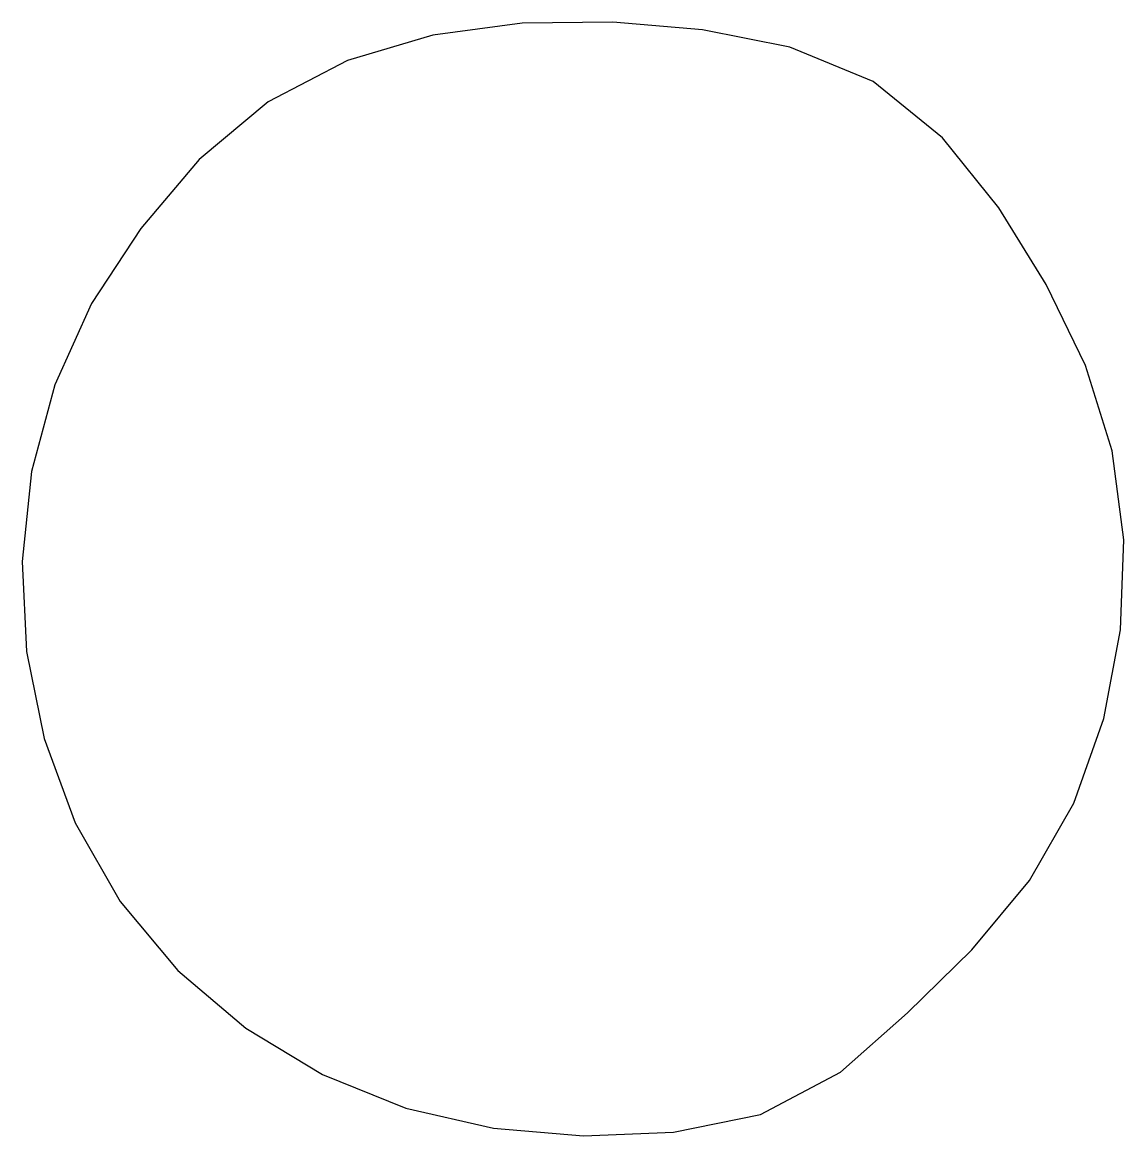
# Model space of a CAD drawing. Header units: metres. Extents: x 39.3 to 93, y 88.6 to 142.9.
import ezdxf

# ---------------------------------------------------------------- set-up
doc = ezdxf.new("R2010")
doc.units = ezdxf.units.M

msp = doc.modelspace()

# ---------------------------------------------------------------- linework, layer by layer
for p, q in [((63.672, 142.855), (59.317, 142.27)), ((68.092, 142.903), (63.672, 142.855)), ((72.458, 142.529), (68.092, 142.903)), ((59.317, 142.27), (55.147, 141.034)), ((76.727, 141.693), (72.458, 142.529)), ((80.788, 140.019), (76.727, 141.693)), ((55.147, 141.034), (51.283, 139.031)), ((84.171, 137.268), (80.788, 140.019)), ((51.283, 139.031), (47.914, 136.211)), ((86.915, 133.862), (84.171, 137.268)), ((47.914, 136.211), (45.073, 132.847)), ((89.227, 130.122), (86.915, 133.862)), ((45.073, 132.847), (42.672, 129.183)), ((91.132, 126.16), (89.227, 130.122)), ((42.672, 129.183), (40.87, 125.223)), ((92.444, 122), (91.132, 126.16)), ((40.87, 125.223), (39.734, 121.005)), ((93.002, 117.673), (92.444, 122)), ((39.734, 121.005), (39.29, 116.616)), ((92.836, 113.283), (93.002, 117.673)), ((39.29, 116.616), (39.504, 112.223)), ((92.025, 108.957), (92.836, 113.283)), ((39.504, 112.223), (40.351, 107.97)), ((90.569, 104.83), (92.025, 108.957)), ((40.351, 107.97), (41.864, 103.861)), ((88.406, 101.047), (90.569, 104.83)), ((41.864, 103.861), (44.059, 100.028)), ((85.594, 97.675), (88.406, 101.047)), ((44.059, 100.028), (46.869, 96.672)), ((82.46, 94.606), (85.594, 97.675)), ((46.869, 96.672), (50.195, 93.845)), ((79.183, 91.704), (82.46, 94.606)), ((50.195, 93.845), (53.937, 91.591)), ((53.937, 91.591), (57.995, 89.957)), ((75.297, 89.651), (79.186, 91.714)), ((79.186, 91.714), (79.183, 91.704)), ((57.995, 89.957), (62.27, 88.976)), ((71.049, 88.779), (75.297, 89.651)), ((62.27, 88.976), (66.656, 88.608)), ((66.656, 88.608), (71.049, 88.779))]:
    msp.add_line(p, q)

doc.saveas('drawing.dxf')
